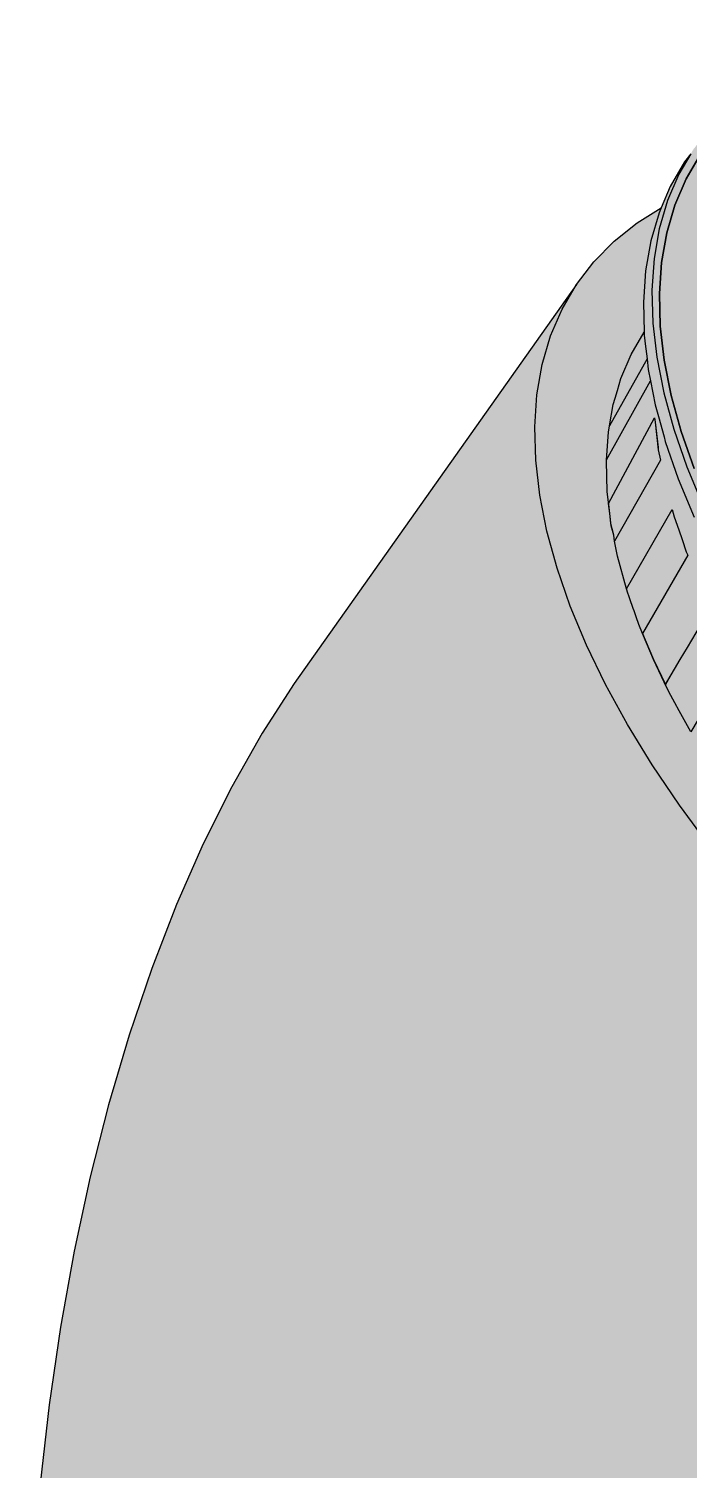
# Model space of a CAD drawing. Header units: metres. Extents: x -175 to 101, y -7 to 93.
# Drawn here: x 7.7535 to 7.7775, y 1.5529 to 1.6052 of the extents above; entities that cross this region are included whole.
import ezdxf

# ---------------------------------------------------------------- set-up
doc = ezdxf.new("R2010")
doc.units = ezdxf.units.M

# ---------------------------------------------------------------- blocks, each defined once
blk = doc.blocks.new('hidrop')
at = {"true_color": 0xffffff}
h = blk.add_hatch(color=7, dxfattribs=at)
h.dxf.hatch_style = 1
h.paths.add_polyline_path([(2.820926, -0.397867), (2.824549, -0.392676), (2.825179, -0.391852), (2.825702, -0.390954), (2.826116, -0.389984), (2.826479, -0.388744), (2.82693, -0.388385), (2.827653, -0.38765), (2.827964, -0.387211), (2.828273, -0.386839), (2.828354, -0.386701), (2.829099, -0.385514), (2.829507, -0.38456), (2.829806, -0.383539), (2.829995, -0.382456), (2.830073, -0.381315), (2.83004, -0.380121), (2.829897, -0.378878), (2.829642, -0.377592), (2.829279, -0.376267), (2.828807, -0.374909), (2.82823, -0.373522), (2.827548, -0.372114), (2.826766, -0.370688), (2.825886, -0.36925), (2.824911, -0.367807), (2.823845, -0.366364), (2.822693, -0.364927), (2.821459, -0.363501), (2.820926, -0.362928), (2.820147, -0.362092), (2.818764, -0.360706), (2.817315, -0.359347), (2.815805, -0.358022), (2.81424, -0.356736), (2.812626, -0.355493), (2.81097, -0.354299), (2.809279, -0.353159), (2.807558, -0.352076), (2.805815, -0.351055), (2.804057, -0.3501), (2.802291, -0.349215), (2.800523, -0.348404), (2.798761, -0.347669), (2.797011, -0.347014), (2.795281, -0.34644), (2.793576, -0.345951), (2.791905, -0.345548), (2.790274, -0.345233), (2.788688, -0.345008), (2.787155, -0.344872), (2.78568, -0.344826), (2.784269, -0.344872), (2.782927, -0.345008), (2.781661, -0.345233), (2.780475, -0.345548), (2.779373, -0.345951), (2.778361, -0.34644), (2.777441, -0.347014), (2.776618, -0.347669), (2.775895, -0.348404), (2.775275, -0.349215), (2.775195, -0.349353), (2.774449, -0.35054), (2.774116, -0.35132), (2.77325, -0.35186), (2.772414, -0.352526), (2.77168, -0.353272), (2.77105, -0.354096), (2.760816, -0.368569), (2.759658, -0.370366), (2.758558, -0.372305), (2.757522, -0.374378), (2.756552, -0.376577), (2.755654, -0.378894), (2.75483, -0.381319), (2.754084, -0.383842), (2.753418, -0.386455), (2.752836, -0.389145), (2.752339, -0.391904), (2.75193, -0.394719), (2.751611, -0.39758), (2.751381, -0.400476), (2.751243, -0.403395), (2.751197, -0.406325), (2.751243, -0.409256), (2.751381, -0.412174), (2.751611, -0.41507), (2.75193, -0.417931), (2.752339, -0.420747), (2.752836, -0.423505), (2.753418, -0.426196), (2.754084, -0.428808), (2.75483, -0.431332), (2.755654, -0.433757), (2.756552, -0.436073), (2.757522, -0.438272), (2.758558, -0.440346), (2.759658, -0.442284), (2.760816, -0.444081), (2.762029, -0.445729), (2.76329, -0.447222), (2.764596, -0.448553), (2.765942, -0.449717), (2.767321, -0.45071), (2.768729, -0.451528), (2.770159, -0.452168), (2.771607, -0.452626), (2.773067, -0.452902), (2.774532, -0.452994), (2.775997, -0.452902), (2.777456, -0.452626), (2.778904, -0.452168), (2.780335, -0.451528), (2.781743, -0.45071), (2.783122, -0.449717), (2.784467, -0.448553), (2.785773, -0.447222), (2.787035, -0.445729), (2.788247, -0.444081)])
h.paths.add_polyline_path([(2.776307, -0.358409), (2.776147, -0.357599), (2.776014, -0.356453), (2.775993, -0.355655), (2.775984, -0.355352), (2.776056, -0.3543), (2.776143, -0.353802), (2.776225, -0.353334), (2.776231, -0.353302), (2.776506, -0.352361), (2.776863, -0.351525), (2.776882, -0.351481), (2.777357, -0.350665), (2.777929, -0.349917), (2.778595, -0.349239), (2.779354, -0.348635), (2.780202, -0.348106), (2.781135, -0.347655), (2.782151, -0.347284), (2.783245, -0.346994), (2.784412, -0.346785), (2.785649, -0.34666), (2.786325, -0.346618), (2.786644, -0.346628), (2.786949, -0.346618), (2.788309, -0.34666), (2.789723, -0.346785), (2.791185, -0.346994), (2.792689, -0.347284), (2.79423, -0.347655), (2.795801, -0.348106), (2.797396, -0.348635), (2.799009, -0.349239), (2.800634, -0.349917), (2.802264, -0.350665), (2.803893, -0.351481, -0.05525), (2.813006, -0.357374), (2.814723, -0.358784), (2.816115, -0.360006), (2.817452, -0.361258), (2.818727, -0.362536), (2.819936, -0.363835), (2.821073, -0.36515), (2.822136, -0.366475), (2.823118, -0.367805), (2.824017, -0.369136), (2.824829, -0.370461), (2.82555, -0.371776), (2.826178, -0.373075), (2.826711, -0.374353), (2.827145, -0.375605), (2.82748, -0.376827), (2.827715, -0.378012), (2.827847, -0.379158), (2.827878, -0.380259), (2.827806, -0.381311), (2.827631, -0.382309), (2.827356, -0.38325), (2.82698, -0.38413), (2.826505, -0.384946), (2.825933, -0.385694), (2.825514, -0.38612), (2.825266, -0.386372), (2.824678, -0.386841), (2.824508, -0.386976), (2.823868, -0.387375), (2.82366, -0.387505), (2.822536, -0.388048, -0.33485)], flags=16)
for p, q in [((2.773607, -0.356786), (2.772249, -0.35922)), ((2.772139, -0.360455), (2.773735, -0.357595))]:
    blk.add_line(p, q)
for points in [[(2.775195, -0.349353), (2.774964, -0.349655), (2.774449, -0.35054), (2.774116, -0.35132), (2.774041, -0.351494), (2.773742, -0.352515), (2.773554, -0.353598), (2.773475, -0.354739), (2.773505, -0.355822), (2.773508, -0.355933), (2.773532, -0.356138), (2.773545, -0.356248), (2.773607, -0.356786), (2.773652, -0.357176), (2.773735, -0.357595), (2.773906, -0.358462), (2.774021, -0.35888), (2.774225, -0.359624), (2.77427, -0.359787), (2.774741, -0.361145), (2.775319, -0.362532)], [(2.775195, -0.349353), (2.77476, -0.3501), (2.774352, -0.351055), (2.774053, -0.352076), (2.773864, -0.353159), (2.773786, -0.354299), (2.773819, -0.355493), (2.773963, -0.356736), (2.774217, -0.358022), (2.77458, -0.359347), (2.775052, -0.360706), (2.775629, -0.362092)], [(2.775531, -0.349394), (2.775021, -0.35027), (2.774617, -0.351216), (2.774321, -0.352227), (2.774134, -0.353299), (2.774056, -0.354429), (2.774089, -0.355612), (2.774231, -0.356842), (2.774483, -0.358116), (2.774843, -0.359429), (2.77531, -0.360774)], [(2.77531, -0.360774), (2.774843, -0.359429), (2.774483, -0.358116), (2.774231, -0.356842), (2.774089, -0.355612), (2.774056, -0.354429), (2.774134, -0.353299), (2.774321, -0.352227), (2.774617, -0.351216), (2.775021, -0.35027), (2.775531, -0.349394)], [(2.775862, -0.374439), (2.77478, -0.372974), (2.77379, -0.371509), (2.772896, -0.37005), (2.772102, -0.368602), (2.77141, -0.367171), (2.770823, -0.365763), (2.770345, -0.364384), (2.769976, -0.363039), (2.769717, -0.361733), (2.769571, -0.360471), (2.769538, -0.359258), (2.769618, -0.3581), (2.769809, -0.357001), (2.770113, -0.355964), (2.770527, -0.354995), (2.77105, -0.354096), (2.77168, -0.353272), (2.772414, -0.352526), (2.77325, -0.35186), (2.774116, -0.35132)], [(2.77105, -0.354096), (2.760816, -0.368569), (2.759658, -0.370366), (2.758558, -0.372305), (2.757522, -0.374378), (2.756552, -0.376577), (2.755654, -0.378894), (2.75483, -0.381319), (2.754084, -0.383842)], [(2.772859, -0.365127), (2.772534, -0.363942), (2.772428, -0.363408), (2.772402, -0.36319), (2.772338, -0.362952), (2.772299, -0.362755), (2.772258, -0.362398), (2.772221, -0.362078), (2.772201, -0.361909), (2.772166, -0.361608), (2.772136, -0.360505), (2.772139, -0.360455), (2.772208, -0.359452), (2.772249, -0.35922), (2.772383, -0.358453), (2.772452, -0.358218), (2.772534, -0.357937), (2.772659, -0.35751), (2.773035, -0.356629), (2.773505, -0.355822)], [(2.772216, -0.362033), (2.773882, -0.358933), (2.773901, -0.359094), (2.774007, -0.360009), (2.774016, -0.36009), (2.77409, -0.360467), (2.772428, -0.363408)], [(2.775189, -0.370315), (2.774769, -0.369551), (2.774612, -0.369265), (2.774538, -0.36913), (2.774466, -0.368999), (2.774329, -0.368716), (2.773838, -0.367699), (2.773442, -0.36675), (2.773304, -0.366419), (2.773211, -0.36615), (2.773135, -0.36593), (2.773105, -0.365846), (2.772981, -0.365489), (2.772957, -0.365418), (2.772898, -0.365247), (2.772857, -0.36513), (2.774517, -0.362252), (2.774592, -0.362525), (2.774754, -0.362992), (2.774876, -0.363342), (2.775031, -0.363791), (2.775081, -0.363909), (2.773442, -0.36675), (2.773838, -0.367699), (2.774273, -0.368599), (2.774808, -0.367696), (2.77507, -0.367255), (2.775857, -0.365928)], [(2.774281, -0.368615), (2.773838, -0.367699), (2.773442, -0.36675)], [(2.754084, -0.383842), (2.753418, -0.386455), (2.752836, -0.389145), (2.752339, -0.391904), (2.75193, -0.394719), (2.751611, -0.39758), (2.751381, -0.400476), (2.751243, -0.403395), (2.751197, -0.406325), (2.751243, -0.409256), (2.751381, -0.412174)]]:
    blk.add_lwpolyline(points)
for points in [[(2.772258, -0.362398), (2.772216, -0.362033), (2.773882, -0.358933), (2.773901, -0.359094), (2.774016, -0.36009), (2.77409, -0.360467), (2.772428, -0.363408), (2.772402, -0.36319), (2.77231, -0.362848)], [(2.774517, -0.362252), (2.774592, -0.362525), (2.774754, -0.362992), (2.774876, -0.363342), (2.775031, -0.363791), (2.775081, -0.363909), (2.773442, -0.36675), (2.773304, -0.366419), (2.773211, -0.36615), (2.773135, -0.36593), (2.773105, -0.365846), (2.772981, -0.365489), (2.772957, -0.365418), (2.772898, -0.365247), (2.772869, -0.365165), (2.772859, -0.365127)], [(2.77596, -0.365928), (2.776185, -0.366356), (2.776205, -0.366397), (2.776247, -0.366474), (2.776412, -0.366774), (2.776839, -0.367552), (2.775189, -0.370315), (2.774769, -0.369551), (2.774612, -0.369265), (2.774538, -0.36913), (2.774466, -0.368999), (2.774329, -0.368716), (2.774281, -0.368615), (2.774396, -0.368392), (2.774808, -0.367696), (2.77507, -0.367255), (2.775857, -0.365928), (2.775923, -0.365815)]]:
    blk.add_lwpolyline(points, close=True)

msp = doc.modelspace()

# ---------------------------------------------------------------- block references
msp.add_blockref('hidrop', (5.002339, 1.95))

doc.saveas('drawing.dxf')
